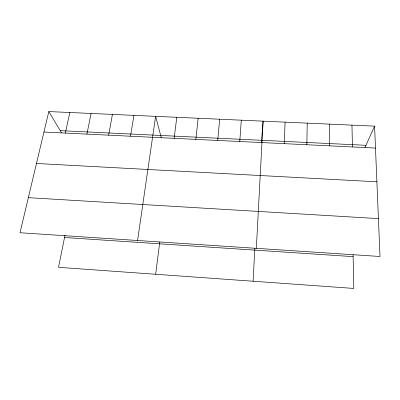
<?xml version="1.0" encoding="UTF-8"?>
<svg xmlns="http://www.w3.org/2000/svg" width="400" height="400" viewBox="0 0 400 400"><rect width="100%" height="100%" fill="white"/><g stroke="black" fill="none" stroke-linecap="round" stroke-linejoin="round"><path stroke-width="0.6" d="M306.87 144.75L307.205 123.135M284.335 143.66L285.075 122.145M253.09 281.235L254.88 248.27M256.34 248.335L263.105 121.16L261.385 142.69M239.765 141.505L241.295 120.185M217.725 140.44L219.645 119.215M195.85 139.385L198.15 118.255M155.65 274.27L159.78 241.995M174.13 138.335L176.805 117.3M137.565 240.5L155.615 116.35L161.315 137.855M130.52 136.225L133.94 115.38M108.635 135.17L112.425 114.415M65.02 235.14L58.505 267.325L353.795 288.435L353.09 254.82M86.91 134.12L91.065 113.46M65.345 133.075L69.86 112.51M48.81 111.565L20 232.745L380 256.49L374.58 126.15L48.81 111.565L61.465 132.75M364.965 147.545L374.58 126.15M60.21 130.645L365.97 145.31M43.94 132.04L375.49 148.065M36.465 163.48L376.895 181.805M28.34 197.67L378.425 218.61M64.535 237.515L353.125 256.64M351.955 125.14L352.445 146.955M329.5 124.135L329.57 145.845"/></g></svg>
